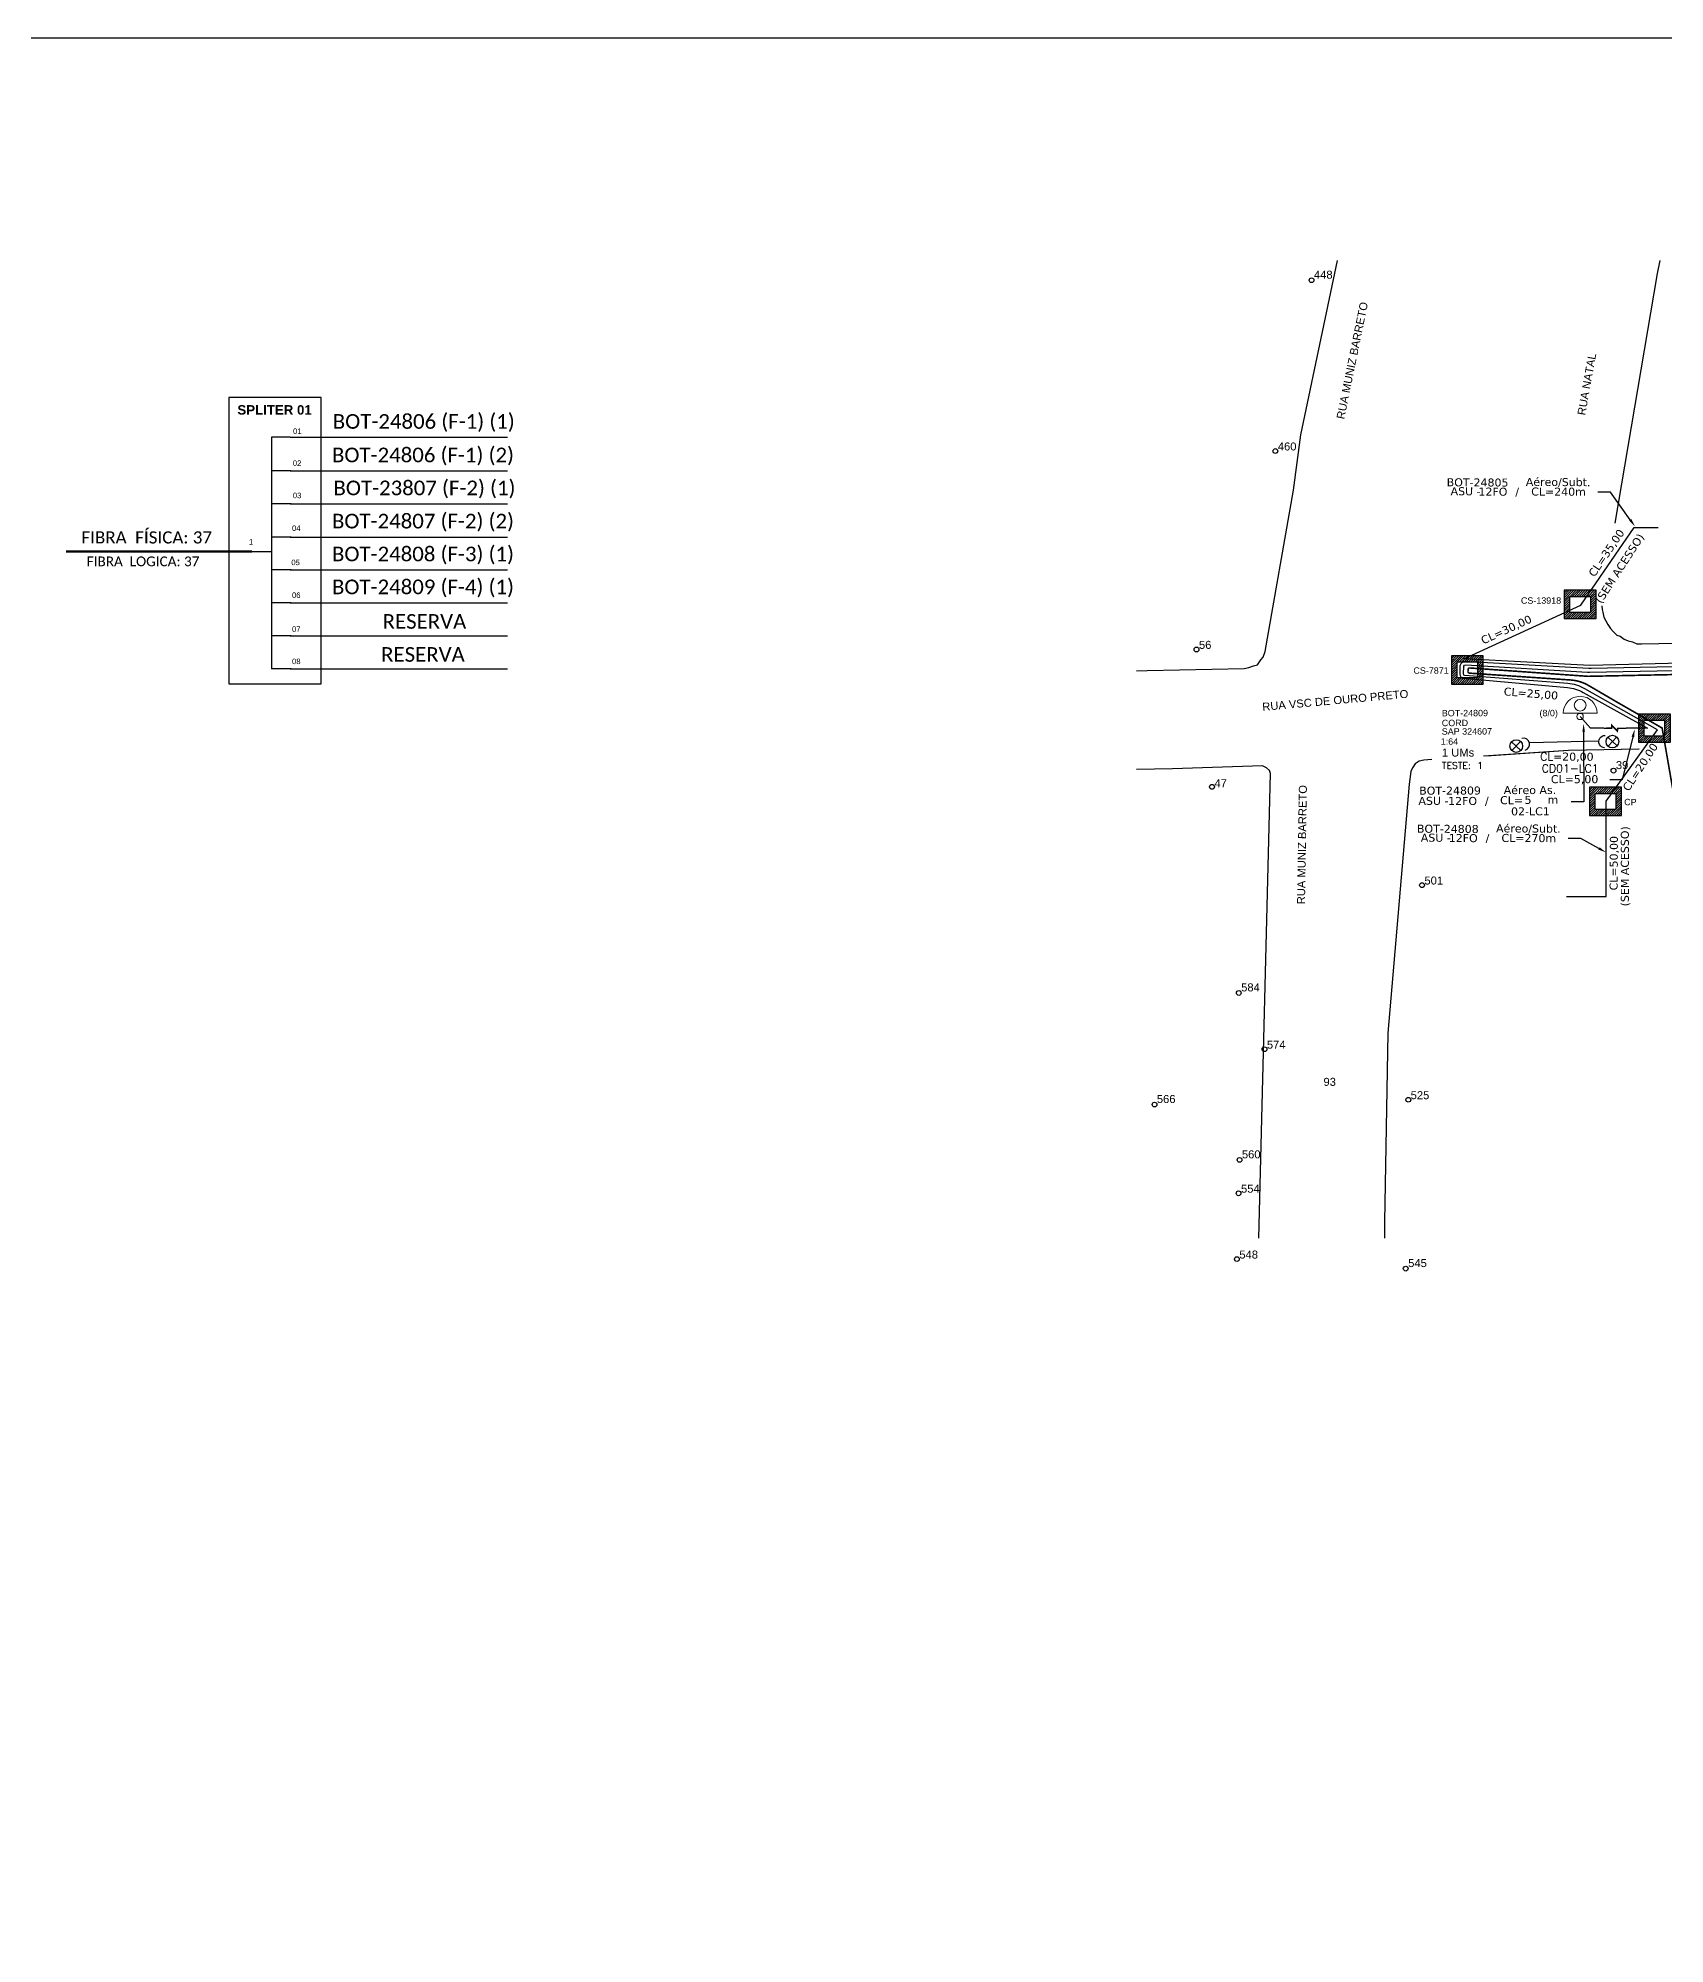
# Model space of a CAD drawing. Extents: x -89 to 749, y 705 to 1299.
# Drawn here: x 133.2 to 438.1, y 941.8 to 1299 of the extents above; entities that cross this region are included whole.
import ezdxf
from ezdxf import colors
from ezdxf.entities.mleader import LeaderData, LeaderLine
from ezdxf.enums import TextEntityAlignment as Align
from ezdxf.math import Vec2, Vec3

# ---------------------------------------------------------------- set-up
doc = ezdxf.new("R2010")
doc.units = 0
for name, color, linetype in [('10.1-Caixas Subterrâneas', 5, 'Continuous'), ('CAP a instalar', 1, 'Continuous'), ('celulas gpon', 7, 'Continuous'), ('label_cabos', 7, 'Continuous'), ('Legenda', 1, 'Continuous'), ('locais', 7, 'Continuous'), ('Numeração', 98, 'Continuous'), ('Numeração Texto', 34, 'Continuous'), ('QUADRA', 7, 'Continuous'), ('SETA', 7, 'Continuous'), ('Subida Lateral', 5, 'Continuous')]:
    doc.layers.add(name, color=color, linetype=linetype)
for name, color, linetype, lineweight in [("20.0-LEGENDA DOS CDO'S", 1, 'Continuous', 0), ('20.2-CDO_POSTE', 1, 'Continuous', 5), ('20.6-CORDOALHA_SUPORTE', 7, 'Continuous', 25), ('CORDOALHA_SUPORTE', 7, 'Continuous', 25), ('Segmento Logradouro Texto', 7, 'Continuous', 0)]:
    doc.layers.add(name, color=color, linetype=linetype, lineweight=lineweight)
doc.layers.add('EXTRA', color=50, linetype='Continuous', plot=False)
doc.styles.add('ARIAL', font='arial.ttf')
doc.styles.add('DIGICADE', font='arial.ttf')
doc.styles.add('ROMANS', font='romans')
doc.styles.add('siredit', font='verdana.ttf')
doc.styles.get("Standard").update_dxf_attribs({"font": 'arial.ttf'})
doc.linetypes.add('FENCELINE1', pattern='A,0.25,-0.1,[133,ltypeshp.shx,S=0.1,R=0,X=-0.1,Y=0],-0.1,1', length=1.45)

# ---------------------------------------------------------------- blocks, each defined once
blk = doc.blocks.new('*X65')
at = {"color": 0, "linetype": 'Continuous'}
for p, q in [((-1.25, 0.34099), (-0.49099, 1.1)), ((-1.25, 0.517767), (-0.667767, 1.1)), ((-1.25, 0.694544), (-0.844544, 1.1)), ((-1.25, 0.87132), (-1.02132, 1.1)), ((-1.25, 1.048097), (-1.198097, 1.1)), ((-1.25, 0.164214), (-0.8035, 0.610714)), ((-1.25, -0.012563), (-0.8035, 0.433937)), ((-1.25, -0.18934), (-0.8035, 0.25716)), ((-1.25, -0.366117), (-0.8035, 0.080383)), ((-0.789214, 0.625), (-0.314214, 1.1)), ((-0.612437, 0.625), (-0.137437, 1.1)), ((-0.43566, 0.625), (0.03934, 1.1)), ((-0.258883, 0.625), (0.216117, 1.1)), ((-0.082107, 0.625), (0.392893, 1.1)), ((0.09467, 0.625), (0.56967, 1.1)), ((0.271447, 0.625), (0.746447, 1.1)), ((0.448223, 0.625), (0.923223, 1.1)), ((0.625, 0.625), (1.1, 1.1)), ((0.801777, 0.625), (1.25, 1.073223)), ((0.8035, 0.449947), (1.25, 0.896447)), ((0.8035, 0.27317), (1.25, 0.71967)), ((0.8035, 0.096393), (1.25, 0.542893)), ((0.8035, -0.080383), (1.25, 0.366117)), ((0.8035, -0.25716), (1.25, 0.18934)), ((0.8035, -0.433937), (1.25, 0.012563)), ((-1.25, -0.542893), (-0.8035, -0.096393)), ((-1.25, -0.71967), (-0.8035, -0.27317)), ((-1.25, -0.896447), (-0.8035, -0.449947)), ((-1.25, -1.073223), (-0.801777, -0.625)), ((-1.1, -1.1), (-0.625, -0.625)), ((-0.923223, -1.1), (-0.448223, -0.625)), ((-0.746447, -1.1), (-0.271447, -0.625)), ((-0.56967, -1.1), (-0.09467, -0.625)), ((-0.392893, -1.1), (0.082107, -0.625)), ((-0.216117, -1.1), (0.258883, -0.625)), ((-0.03934, -1.1), (0.43566, -0.625)), ((0.137437, -1.1), (0.612437, -0.625)), ((0.314214, -1.1), (0.789214, -0.625)), ((0.49099, -1.1), (1.25, -0.34099)), ((0.667767, -1.1), (1.25, -0.517767)), ((0.8035, -0.610714), (1.25, -0.164214)), ((0.844544, -1.1), (1.25, -0.694544)), ((1.02132, -1.1), (1.25, -0.87132)), ((1.198097, -1.1), (1.25, -1.048097))]:
    blk.add_line(p, q, dxfattribs=at)
blk = doc.blocks.new('MANHOLE_MQ')
at = {"color": 0, "linetype": 'Continuous'}
for p, q in [((0.00000623, 0.00000569), (-0.00000627, 0.00000569)), ((-0.00000627, 0.00000569), (-0.00000627, -0.00000531)), ((-0.00000404, 0.00000331), (0.00000399, 0.00000331)), ((-0.00000404, -0.00000294), (-0.00000404, 0.00000331)), ((0.00000399, 0.00000331), (0.00000399, -0.00000294)), ((0.00000623, -0.00000531), (0.00000623, 0.00000569)), ((-0.00000627, -0.00000531), (0.00000623, -0.00000531)), ((0.00000399, -0.00000294), (-0.00000404, -0.00000294)), ((0.00000399, -0.00000294), (0.00000399, -0.00000294))]:
    blk.add_line(p, q, dxfattribs=at)
at = {"color": 0, "linetype": 'Continuous', "xscale": 5e-06, "yscale": 5e-06, "zscale": 1e-05}
blk.add_blockref('*X65', (-0.00000002, 0.00000019), dxfattribs=at)
blk = doc.blocks.new('*U94')
at = {"color": 0}
blk.add_line((2.14, -0.58), (-2.1, -0.68), dxfattribs=at)
for centre, radius in [((0, 0.38), 0.733), ((0.03, -1.03), 0.393)]:
    blk.add_circle(centre, radius, dxfattribs=at)
blk.add_arc((0.02, -0.63), 2.12, 1.3782, 181.3782, dxfattribs=at)
blk = doc.blocks.new('Inst CDOE-8 CAIXA DIST OPT CDOE 48F_8D C_SPL OPTAP')
at = {"layer": "20.0-LEGENDA DOS CDO'S", "color": 0}
for tag, p, style, flags in [('ID_ATIVIDADE', (0.12, 6.47), 'ARIAL', 3), ('FATOR', (7.92, 6.47), 'ARIAL', 1), ('QTDE', (0.23, -0.97), 'DIGICADE', 3)]:
    blk.add_attdef(tag, p, '', height=0.8, rotation=0.118, dxfattribs=dict(at, style=style, flags=flags))
at = {"layer": "20.0-LEGENDA DOS CDO'S", "color": 0, "style": 'ARIAL'}
for tag, p, height in [('CORDOALHA', (0.12, 4.02), 0.8), ('FID', (0.12, 5.25), 0.8), ('1:XX', (-0.01, 1.7), 0.8), ('SAP', (0.12, 2.96), 0.8), ('UMS', (0.14, 0.22), 1)]:
    blk.add_attdef(tag, p, '', height=height, rotation=0.118, dxfattribs=at)
blk.add_attdef('FIBRAS_UTILIZADAS', text='', height=0.8, rotation=0.118, dxfattribs=at).set_placement((13.48, 5.26), align=Align.CENTER)
blk = doc.blocks.new('Teste  FTTH')
at = {"color": 0, "lineweight": 0, "style": 'ROMANS'}
for tag, p in [('TESTE', (-2.3, -0.29)), ('QTDE', (0.21, -0.29))]:
    blk.add_attdef(tag, p, '', height=0.48, dxfattribs=at)
for tag, p, flags in [('FID', (-2.23, -1.25), 1), ('FATOR', (-2.23, -2.03), 3), ('ID_ATIVIDADE', (-2.23, -2.72), 3)]:
    blk.add_attdef(tag, p, '', height=0.48, dxfattribs=dict(at, flags=flags))
blk = doc.blocks.new('LEGENDA DOS CABOS')
at = {"layer": 'EXTRA', "color": 0, "style": 'siredit'}
for tag, p in [('ID', (4.6, 0.97)), ('XX', (9.03, 0.97))]:
    blk.add_attdef(tag, text='', height=0.48, rotation=359.69, dxfattribs=at).set_placement(p, align=Align.MIDDLE_CENTER)
at = {"layer": 'Legenda', "color": 0, "style": 'siredit'}
for tag, p in [('TIPO_CABO', (1.31, 0)), ('CABO', (4.69, -0.05)), ('/', (6.81, -0.05)), ('METROS', (10.03, -0.05))]:
    blk.add_attdef(tag, text='', height=0.8, rotation=359.69, dxfattribs=at).set_placement(p, align=Align.MIDDLE_CENTER)
blk = doc.blocks.new('Inst CB AS CFOA-SM-ASU-120-S-12')
at = {"layer": 'label_cabos', "color": 0, "style": 'siredit'}
for tag, flags, p in [('ID_ATIVIDADE', 3, (1.31, 2.67)), ('FATOR', 1, (11.56, 2.55))]:
    blk.add_attdef(tag, text='', height=1, rotation=359.69, dxfattribs=dict(at, flags=flags)).set_placement(p, align=Align.MIDDLE_CENTER)
for tag, p in [('TIPO_CABO', (1.26, 0)), ('DESTINO_CABO', (3.13, 1.26)), ('CABO', (4.69, -0.05)), ('/', (7.71, -0.05)), ('LANCE', (10.81, 0)), ('TIPO_CABO', (13.11, 1.24)), ('UND', (15.96, 0)), ('FID', (13.15, -1.41))]:
    blk.add_attdef(tag, text='', height=1, rotation=359.69, dxfattribs=at).set_placement(p, align=Align.MIDDLE_CENTER)
blk.add_attdef('QTDE', (12.43, -0.47), '', height=1, rotation=359.69, dxfattribs=at)
blk = doc.blocks.new('Inst CORD ALUMINIO 4.8 MM 3F')
at = {"layer": '20.6-CORDOALHA_SUPORTE', "color": 0, "lineweight": 0, "style": 'ROMANS'}
blk.add_attdef('LANCE', text='', height=1, dxfattribs=at).set_placement((-0.54, -2.21), align=Align.RIGHT)
at = {"layer": '20.6-CORDOALHA_SUPORTE', "color": 0, "style": 'siredit'}
blk.add_attdef('QTDE', (-0.54, -2.21), '', height=1, rotation=359.69, dxfattribs=at)
at = {"layer": '20.6-CORDOALHA_SUPORTE', "color": 0, "lineweight": 0, "style": 'ROMANS', "flags": 3}
for tag, p in [('FATOR', (-5.2, -4.44)), ('ID_ATIVIDADE', (-5.2, -6.67))]:
    blk.add_attdef(tag, p, '', height=1, dxfattribs=at)
at = {"layer": '20.6-CORDOALHA_SUPORTE', "color": 0, "lineweight": 0, "style": 'ROMANS'}
blk.add_attdef('FID', (-5.2, -8.9), '', height=1, dxfattribs=at)

msp = doc.modelspace()

# ---------------------------------------------------------------- linework, layer by layer
at = {"color": 7, "linetype": 'Continuous'}
for p, q in [((176.97, 1224.21), (176.97, 1180.82)), ((180.49, 1224.21), (176.97, 1224.21)), ((180.66, 1217.93), (176.97, 1217.93)), ((180.66, 1211.73), (176.97, 1211.73)), ((180.66, 1205.51), (176.97, 1205.51)), ((173.32, 1202.78), (176.95, 1202.78)), ((180.66, 1199.35), (176.97, 1199.35)), ((180.66, 1193.18), (176.97, 1193.18)), ((180.66, 1187), (176.97, 1187)), ((180.66, 1180.82), (176.97, 1180.82))]:
    msp.add_line(p, q, dxfattribs=at)
at = {"color": 10, "linetype": 'Continuous'}
for p, q in [((180.49, 1224.21), (221.2, 1224.21)), ((180.49, 1217.93), (221.2, 1217.93)), ((180.49, 1211.73), (221.2, 1211.73)), ((180.49, 1205.51), (221.2, 1205.51)), ((180.49, 1199.35), (221.2, 1199.35)), ((180.49, 1193.18), (221.2, 1193.18)), ((180.49, 1187), (221.2, 1187)), ((180.49, 1180.82), (221.2, 1180.82))]:
    msp.add_line(p, q, dxfattribs=at)
at = {"color": 1, "linetype": 'Continuous', "lineweight": 60}
msp.add_line((173.32, 1202.78), (138.52, 1202.78), dxfattribs=at)
msp.add_lwpolyline([(-89.32, 705.02), (749.25, 705.02), (749.25, 1299.02), (-89.32, 1299.02), (-89.32, 705.02)])
at = {"color": 7}
msp.add_lwpolyline([(169, 1178), (186.28, 1178), (186.28, 1231.65), (169, 1231.65)], close=True, dxfattribs=at)
at = {"layer": 'CAP a instalar', "color": 8, "ltscale": 5}
msp.add_lwpolyline([(441.17, 1181.87), (424.04, 1181.46), (400.46, 1182.7), (422.36, 1192.76), (432.35, 1207.3), (436.87, 1207.3)], dxfattribs=at)
at = {"layer": 'CAP a instalar', "color": 7, "ltscale": 5}
msp.add_lwpolyline([(625.95, 1172.4), (620.9, 1173.53), (604.93, 1172.35), (595.62, 1185.42), (494.93, 1182.32), (424.34, 1180.85, -0.015352), (423.88, 1180.85), (400.46, 1182.18, 0.329461), (399.68, 1181.01), (399.68, 1179.84, 0.410105), (400.42, 1179.09), (419.87, 1177.31, -0.104893), (422.84, 1176.39), (434.9, 1169.66), (430.88, 1169.66)], format="xyb", dxfattribs=at)
at = {"layer": 'CAP a instalar', "color": 8, "ltscale": 5}
msp.add_lwpolyline([(419.67, 1138.13), (427.16, 1138.13), (427.1, 1155.98), (436.75, 1169.39), (423.12, 1177.07, 0.112765), (419.93, 1178.06), (400.64, 1179.53, -0.410256), (400.37, 1179.85), (400.48, 1181.28, -0.408339), (400.8, 1181.55), (423.63, 1180.17, 0.013185), (424.03, 1180.17), (503.23, 1181.77), (595.2, 1184.61), (604.63, 1171.82), (620.73, 1172.99), (625.95, 1172.4)], format="xyb", dxfattribs=at)
at = {"layer": 'CAP a instalar', "color": 1, "ltscale": 5}
msp.add_lwpolyline([(625.95, 1172.4, 0.3, 0.3, 0), (620.67, 1172.44, 0.3, 0.3, 0), (604.32, 1171.28, 0.3, 0.3, 0), (594.97, 1183.76, 0.3, 0.3, 0), (510.07, 1181.19, 0.3, 0.3, -0.002587), (509.99, 1181.18, 0.3, 0.3, 0), (424.05, 1179.41, 0.3, 0.3, -0.013563), (423.64, 1179.41, 0.3, 0.3, 0), (401.56, 1180.97, 0.3, 0.3, 0.418594), (401.25, 1180.68, 0.3, 0.3, 0), (401.23, 1180.31, 0.3, 0.3, 0.406698), (401.51, 1180, 0.3, 0.3, 0), (420.56, 1178.71, 0.3, 0.3, -0.115864), (423.83, 1177.69, 0.3, 0.3, 0), (428.97, 1174.68, 0.3, 0.3, 0), (437.62, 1169.71, 0.3, 0.3, 0), (442.66, 1140.71, 0.3, 0.3, 0), (448.07, 1140.71, 0.3, 0.3, 0)], format="xyseb", dxfattribs=at)
at = {"layer": 'CAP a instalar', "color": 7, "linetype": 'FENCELINE1', "ltscale": 5}
msp.add_lwpolyline([(426.71, 1169.66), (424.19, 1169.66), (422.25, 1171.88)], dxfattribs=at)
at = {"layer": 'CORDOALHA_SUPORTE'}
for points in [[(426.84, 1166.03, -1), (426.95, 1168.31)], [(411.93, 1165.56, 1), (411.33, 1167.77)]]:
    msp.add_lwpolyline(points, format="xyb", dxfattribs=at)
msp.add_lwpolyline([(425.75, 1167.23), (412.73, 1166.96)], dxfattribs=at)
at = {"layer": 'locais', "color": 1}
for p, q in [((429.1, 1168.04), (427.48, 1166.3)), ((409.4, 1167.15), (411.14, 1165.53)), ((411.08, 1167.21), (409.46, 1165.48)), ((427.42, 1167.98), (429.16, 1166.36))]:
    msp.add_line(p, q, dxfattribs=at)
for centre in [(428.29, 1167.17), (410.27, 1166.34)]:
    msp.add_circle(centre, 1.19, dxfattribs=at)
at = {"layer": 'Numeração'}
for centre in [(371.92, 1253.64), (365.13, 1221.63), (350.35, 1184.44), (428.51, 1161.73), (353.26, 1158.69), (392.62, 1140.27), (358.27, 1120.06), (363.09, 1109.51), (390.05, 1100.04), (342.49, 1099.14), (358.42, 1088.77), (358.23, 1082.51), (357.92, 1070.18), (389.56, 1068.39)]:
    msp.add_circle(centre, 0.45, dxfattribs=at)
at = {"layer": 'Numeração Texto'}
for centre in [(371.92, 1253.64), (365.13, 1221.63), (350.35, 1184.44), (428.51, 1161.73), (353.26, 1158.69), (392.62, 1140.27), (358.27, 1120.06), (363.09, 1109.51), (390.05, 1100.04), (342.49, 1099.14), (358.42, 1088.77), (358.23, 1082.51), (357.92, 1070.18), (389.56, 1068.39)]:
    msp.add_circle(centre, 0.45, dxfattribs=at)
at = {"layer": 'QUADRA'}
for points in [[(359.28, 1180.86), (360.18, 1181.04), (361.02, 1181.4), (361.76, 1181.58), (362.39, 1182.47), (362.86, 1183.01), (363.23, 1184.08), (368.56, 1214.3), (369.9, 1224.67), (376.8, 1257.32)], [(437.17, 1257.32), (436.7, 1254.89), (428.78, 1208.14)], [(426.3, 1192.63), (426.35, 1191.95), (426.49, 1191.41), (426.72, 1190.52), (427.05, 1189.8), (427.43, 1189.09), (427.93, 1188.37), (428.47, 1187.83), (429.1, 1187.12), (429.78, 1186.94), (430.5, 1186.4), (431.27, 1186.05), (432.06, 1185.87), (432.89, 1185.51), (433.74, 1185.51), (554.98, 1187.83)], [(339.13, 1180.44), (341.12, 1180.5), (359.28, 1180.86)], [(433.23, 1165.73), (420.05, 1165.48), (404.14, 1164.43)], [(433.29, 1165.73), (420.05, 1165.48), (404.72, 1164.47)], [(362.05, 1074.1), (364.21, 1161.19), (364, 1161.73), (363.45, 1162.26), (362.73, 1162.62), (345.82, 1162.09), (339.13, 1161.94)], [(390.54, 1161.55), (390.21, 1159.22), (386.24, 1112.55)], [(390.82, 1162.26), (390.54, 1161.55)], [(392.1, 1163.52), (391.35, 1162.98), (390.82, 1162.26)], [(394.46, 1163.79), (392.94, 1163.69), (392.1, 1163.52)], [(394.43, 1163.79), (392.94, 1163.69)], [(386.24, 1112.55), (385.61, 1077.15), (385.58, 1074.1)]]:
    msp.add_lwpolyline(points, dxfattribs=at)
at = {"layer": 'Subida Lateral', "color": 5, "const_width": 0.3}
msp.add_lwpolyline([(426.71, 1169.66), (428.14, 1169.67), (428.18, 1170.22), (429.22, 1169.15), (429.29, 1169.66), (430.88, 1169.66)], dxfattribs=at)

# ---------------------------------------------------------------- block references
at = {"color": 0, "lineweight": 0}
ref = msp.add_blockref('Inst CORD ALUMINIO 4.8 MM 3F', (422.85, 1174.75), dxfattribs=dict(at, xscale=1.5, yscale=1.5, zscale=1.5))
ref.add_attrib('FID', 'CD01-LC1', (415.05, 1161.4), dxfattribs={"layer": '20.6-CORDOALHA_SUPORTE', "color": 0, "lineweight": 0, "height": 1.5, "style": 'ROMANS'})
ref.add_attrib('QTDE', '20,00', (418.88, 1163.61), dxfattribs={"layer": '20.6-CORDOALHA_SUPORTE', "color": 0, "height": 1.5, "rotation": 359.69, "style": 'siredit'})
ref.add_attrib('LANCE', 'CL=', dxfattribs={"layer": '20.6-CORDOALHA_SUPORTE', "color": 0, "lineweight": 0, "height": 1.5, "style": 'ROMANS'}).set_placement((418.88, 1163.61), align=Align.RIGHT)
at = {"layer": '10.1-Caixas Subterrâneas', "color": 30, "xscale": 479681.3314667373, "yscale": 479681.3314667373, "zscale": 479681.3314667373}
for p, rotation in [((422.24, 1192.98), 180.000000000063), ((401.1, 1180.69), 180.000000000063), ((436.15, 1169.78), 180.0000000000628), ((427, 1156.06), 180.0000000000628)]:
    msp.add_blockref('MANHOLE_MQ', p, dxfattribs=dict(at, rotation=rotation))
at = {"layer": "20.0-LEGENDA DOS CDO'S", "color": 7, "lineweight": 0, "xscale": 1.5, "yscale": 1.5, "zscale": 1.5}
msp.add_blockref('Inst CDOE-8 CAIXA DIST OPT CDOE 48F_8D C_SPL OPTAP', (396.14, 1164.03), dxfattribs=at).add_auto_attribs({'FID': 'BOT-24809', 'CORDOALHA': 'CORD', 'SAP': 'SAP 324607', '1:XX': '1:64', 'UMS': '1 UMs', 'FIBRAS_UTILIZADAS': '(8/0)'})
at = {"layer": "20.0-LEGENDA DOS CDO'S", "lineweight": 0, "xscale": 2.62575, "yscale": 2.62575, "zscale": 2.62575, "rotation": 3.126797674058592e-05}
msp.add_blockref('Teste  FTTH', (402.4, 1162.82), dxfattribs=at).add_auto_attribs({'TESTE': 'TESTE:', 'QTDE': '1'})
at = {"layer": '20.2-CDO_POSTE', "color": 7, "xscale": 1.5, "yscale": 1.5, "zscale": 1.5, "rotation": 358.6218330519387}
msp.add_blockref('*U94', (422.24, 1173.42), dxfattribs=at)
at = {"layer": 'label_cabos', "color": 0, "lineweight": 0}
ref = msp.add_blockref('LEGENDA DOS CABOS', (396.67, 1213.31), dxfattribs=dict(at, xscale=1.5, yscale=1.5, zscale=1.5))
ref.add_attrib('ID', 'BOT-24805', dxfattribs={"color": 0, "height": 1.5, "rotation": 359.69, "style": 'siredit'}).set_placement((403.03, 1215.75), align=Align.MIDDLE_CENTER)
ref.add_attrib('CABO', '12FO', dxfattribs={"color": 0, "height": 1.5, "rotation": 359.69, "style": 'siredit'}).set_placement((405.91, 1214.02), align=Align.MIDDLE_CENTER)
ref.add_attrib('METROS', 'CL=240m', dxfattribs={"color": 0, "height": 1.5, "rotation": 359.69, "style": 'siredit'}).set_placement((418.2, 1214.02), align=Align.MIDDLE_CENTER)
ref.add_attrib('XX', 'Aéreo/Subt.', dxfattribs={"color": 0, "height": 1.5, "rotation": 359.69, "style": 'siredit'}).set_placement((418.13, 1215.82), align=Align.MIDDLE_CENTER)
ref.add_attrib('/', '/', dxfattribs={"color": 0, "height": 1.5, "rotation": 359.69, "style": 'siredit'}).set_placement((410.45, 1214.02), align=Align.MIDDLE_CENTER)
ref.add_attrib('TIPO_CABO', 'ASU -', dxfattribs={"color": 0, "height": 1.5, "rotation": 359.69, "style": 'siredit'}).set_placement((400.78, 1214.09), align=Align.MIDDLE_CENTER)
at = {"layer": 'label_cabos'}
ref = msp.add_blockref('Inst CB AS CFOA-SM-ASU-120-S-12', (393.19, 1156.06), dxfattribs=dict(at, xscale=1.5, yscale=1.5, zscale=1.5, rotation=0.4634636605450992))
ref.add_attrib('DESTINO_CABO', 'BOT-24809', dxfattribs={"color": 0, "height": 1.5, "rotation": 0.1535, "style": 'siredit'}).set_placement((397.87, 1157.99), align=Align.MIDDLE_CENTER)
ref.add_attrib('TIPO_CABO', 'Aéreo As.', dxfattribs={"color": 0, "height": 1.5, "rotation": 0.1535, "style": 'siredit'}).set_placement((412.84, 1158.09), align=Align.MIDDLE_CENTER)
ref.add_attrib('CABO', '12FO', dxfattribs={"color": 0, "height": 1.5, "rotation": 0.1535, "style": 'siredit'}).set_placement((400.22, 1156.04), align=Align.MIDDLE_CENTER)
ref.add_attrib('/', '/', dxfattribs={"color": 0, "height": 1.5, "rotation": 0.1535, "style": 'siredit'}).set_placement((404.76, 1156.07), align=Align.MIDDLE_CENTER)
ref.add_attrib('TIPO_CABO', 'ASU - ', dxfattribs={"color": 0, "height": 1.5, "rotation": 0.1535, "style": 'siredit'}).set_placement((395.08, 1156.07), align=Align.MIDDLE_CENTER)
ref.add_attrib('FID', '02-LC1', dxfattribs={"color": 0, "height": 1.5, "rotation": 0.1535, "style": 'siredit'}).set_placement((412.93, 1154.1), align=Align.MIDDLE_CENTER)
ref.add_attrib('LANCE', 'CL=', dxfattribs={"color": 0, "height": 1.5, "rotation": 0.1535, "style": 'siredit'}).set_placement((409.4, 1156.19), align=Align.MIDDLE_CENTER)
ref.add_attrib('QTDE', '5', (411.84, 1155.5), dxfattribs={"color": 0, "height": 1.5, "rotation": 0.1535, "style": 'siredit'})
ref.add_attrib('UND', 'm', dxfattribs={"color": 0, "height": 1.5, "rotation": 0.1535, "style": 'siredit'}).set_placement((417.14, 1156.26), align=Align.MIDDLE_CENTER)
at = {"layer": 'label_cabos', "color": 0, "lineweight": 0}
ref = msp.add_blockref('LEGENDA DOS CABOS', (391.09, 1148.37), dxfattribs=dict(at, xscale=1.5, yscale=1.5, zscale=1.5))
ref.add_attrib('ID', 'BOT-24808', dxfattribs={"color": 0, "height": 1.5, "rotation": 359.69, "style": 'siredit'}).set_placement((397.45, 1150.82), align=Align.MIDDLE_CENTER)
ref.add_attrib('CABO', '12FO', dxfattribs={"color": 0, "height": 1.5, "rotation": 359.69, "style": 'siredit'}).set_placement((400.34, 1149.09), align=Align.MIDDLE_CENTER)
ref.add_attrib('METROS', 'CL=270m', dxfattribs={"color": 0, "height": 1.5, "rotation": 359.69, "style": 'siredit'}).set_placement((412.63, 1149.09), align=Align.MIDDLE_CENTER)
ref.add_attrib('XX', 'Aéreo/Subt.', dxfattribs={"color": 0, "height": 1.5, "rotation": 359.69, "style": 'siredit'}).set_placement((412.55, 1150.88), align=Align.MIDDLE_CENTER)
ref.add_attrib('/', '/', dxfattribs={"color": 0, "height": 1.5, "rotation": 359.69, "style": 'siredit'}).set_placement((404.88, 1149.09), align=Align.MIDDLE_CENTER)
ref.add_attrib('TIPO_CABO', 'ASU -', dxfattribs={"color": 0, "height": 1.5, "rotation": 359.69, "style": 'siredit'}).set_placement((395.2, 1149.16), align=Align.MIDDLE_CENTER)

# ---------------------------------------------------------------- texts
at = {"attachment_point": 5}
for s, insert, char_height, width in [('\\C10;\\fArial|b1|i0|c0|p34;SPLITER 01', (177.56, 1229.33), 1.7753, 17.28), ('\\C7;\\fCalibri|b0|i0|c0|p34;BOT-24806 (F-1) (1)', (205.52, 1226.88), 2.7432, 80.6352), ('\\C7;\\fArial|b0|i0|;\\H1.0273588255048;01 ', (181.83, 1225.35), 1.7753, 3.5602), ('\\C7;\\fCalibri|b0|i0|c0|p34;BOT-24806 (F-1) (2)', (205.37, 1220.6), 2.7432, 80.6352), ('\\C7;\\fArial|b0|i0|;\\H1.0273588255048;02 ', (181.78, 1219.35), 1.7753, 3.7582), ('\\C1;\\fCalibri|b0|i0|c0|p34;BOT-23807 (F-2) (1)', (205.65, 1214.42), 2.7432, 80.6352), ('\\C7;\\fArial|b0|i0|;\\H1.0273588255048;03 ', (181.78, 1213.3), 1.7753, 3.456), ('\\C7;\\fArial|b0|i0|;\\H1.0273588255048;04 ', (181.63, 1207.16), 1.7753, 3.7582), ('\\C1;\\fCalibri|b0|i0|c0|p34;BOT-24807 (F-2) (2)', (205.37, 1208.2), 2.7432, 80.6352), ('\\C7;\\fCalibri|b0|i0|c0|p34;FIBRA  FÍSICA: 37', (153.6, 1205.43), 2.2859, 34.56), ('\\C7;\\fArial|b0|i0|;\\H1.0273588255048;1', (173.15, 1204.61), 1.7753, 1.7584), ('\\C7;\\fCalibri|b0|i0|c0|p34;BOT-24808 (F-3) (1)', (205.37, 1202.04), 2.7432, 80.6352), ('\\C7;\\fCalibri|b0|i0|c0|p34;FIBRA  LOGICA: 37', (152.91, 1200.94), 1.8289, 34.56), ('\\C7;\\fArial|b0|i0|;\\H1.0273588255048;05 ', (181.5, 1200.75), 1.7753, 4.6222), ('\\C7;\\fCalibri|b0|i0|c0|p34;BOT-24809 (F-4) (1)', (205.37, 1195.87), 2.7432, 80.6352), ('\\C7;\\fArial|b0|i0|;\\H1.0273588255048;06 ', (181.63, 1194.61), 1.7753, 3.7582), ('\\C7;\\fCalibri|b0|i0|c0|p34;RESERVA', (205.65, 1189.68), 2.7432, 80.6352), ('\\C7;\\fArial|b0|i0|;\\H1.0273588255048;07 ', (181.63, 1188.25), 1.7753, 3.7582), ('\\C7;\\fArial|b0|i0|;\\H1.0273588255048;08 ', (181.63, 1182.2), 1.7753, 3.7582), ('\\C7;\\fCalibri|b0|i0|c0|p34;RESERVA', (205.37, 1183.49), 2.7432, 80.6352)]:
    msp.add_mtext(s, dxfattribs=dict(at, insert=insert, char_height=char_height, width=width))
at = {"layer": '10.1-Caixas Subterrâneas', "color": 30, "style": 'ARIAL'}
for s, p in [('CS-13918', (411.15, 1193.01)), ('CS-7871', (391, 1179.89)), ('CP', (430.5, 1155.24))]:
    msp.add_text(s, height=1.2, dxfattribs=at).set_placement(p)
at = {"layer": 'CAP a instalar', "color": 8, "ltscale": 5, "style": 'siredit'}
for rotation, p in [(57.1509, (426.21, 1192.92)), (90, (431.38, 1136.29))]:
    msp.add_text('(SEM ACESSO)', height=1.5, rotation=rotation, dxfattribs=at).set_placement(p)
at = {"layer": 'celulas gpon', "style": 'siredit'}
for s, rotation, p in [('CL=35,00', 55.8522, (424.93, 1197.89)), ('CL=30,00', 24.6128, (404.09, 1185.36)), ('CL=25,00', 355.401, (407.89, 1175.85)), ('CL=20,00', 56.8298, (431.35, 1157.73)), ('CL=50,00', 89.7063, (429.27, 1139.28))]:
    msp.add_text(s, height=1.5, rotation=rotation, dxfattribs=at).set_placement(p)
msp.add_text('CL=5,00', height=1.5, dxfattribs=at).set_placement((416.77, 1159.38))
at = {"layer": 'Numeração Texto', "linetype": 'Continuous', "char_height": 1.5, "attachment_point": 1, "style": 'DIGICADE'}
for s, insert, width in [('\\fArial|b0|i0|c0|p34;\\W1.0000000000;\\T1.0000000000;\\o\\l448', (372.36, 1255.43), 4.0518), ('\\fArial|b0|i0|c0|p34;\\W1.0000000000;\\T1.0000000000;\\o\\l448', (372.36, 1255.43), 4.0518), ('\\fArial|b0|i0|c0|p34;\\W1.0000000000;\\T1.0000000000;\\o\\l460', (365.59, 1223.24), 4.0518), ('\\fArial|b0|i0|c0|p34;\\W1.0000000000;\\T1.0000000000;\\o\\l460', (365.59, 1223.24), 4.0518), ('\\fArial|b0|i0|c0|p34;\\W1.0000000000;\\T1.0000000000;\\o\\l56', (350.81, 1186.05), 2.8261), ('\\fArial|b0|i0|c0|p34;\\W1.0000000000;\\T1.0000000000;\\o\\l56', (350.81, 1186.05), 2.8261), ('\\fArial|b0|i0|c0|p34;\\W1.0000000000;\\T1.0000000000;\\o\\l39', (428.95, 1163.52), 2.825), ('\\fArial|b0|i0|c0|p34;\\W1.0000000000;\\T1.0000000000;\\o\\l39', (428.95, 1163.52), 2.825), ('\\fArial|b0|i0|c0|p34;\\W1.0000000000;\\T1.0000000000;\\o\\l47', (353.71, 1160.12), 2.8864), ('\\fArial|b0|i0|c0|p34;\\W1.0000000000;\\T1.0000000000;\\o\\l47', (353.71, 1160.12), 2.8864), ('\\fArial|b0|i0|c0|p34;\\W1.0000000000;\\T1.0000000000;\\o\\l501', (393.07, 1141.88), 3.9915), ('\\fArial|b0|i0|c0|p34;\\W1.0000000000;\\T1.0000000000;\\o\\l501', (393.07, 1141.88), 3.9915), ('\\fArial|b0|i0|c0|p34;\\W1.0000000000;\\T1.0000000000;\\o\\l584', (358.72, 1121.85), 3.9915), ('\\fArial|b0|i0|c0|p34;\\W1.0000000000;\\T1.0000000000;\\o\\l584', (358.72, 1121.85), 3.9915), ('\\fArial|b0|i0|c0|p34;\\W1.0000000000;\\T1.0000000000;\\o\\l574', (363.54, 1111.12), 3.9915), ('\\fArial|b0|i0|c0|p34;\\W1.0000000000;\\T1.0000000000;\\o\\l574', (363.54, 1111.12), 3.9915), ('\\fArial|b0|i0|c0|p34;\\W1.0000000000;\\T1.0000000000;\\o\\l93', (374.15, 1104.15), 2.8261), ('\\fArial|b0|i0|c0|p34;\\W1.0000000000;\\T1.0000000000;\\o\\l93', (374.15, 1104.15), 2.8261), ('\\fArial|b0|i0|c0|p34;\\W1.0000000000;\\T1.0000000000;\\o\\l566', (342.92, 1100.93), 3.9915), ('\\fArial|b0|i0|c0|p34;\\W1.0000000000;\\T1.0000000000;\\o\\l566', (342.92, 1100.93), 3.9915), ('\\fArial|b0|i0|c0|p34;\\W1.0000000000;\\T1.0000000000;\\o\\l525', (390.49, 1101.65), 3.9915), ('\\fArial|b0|i0|c0|p34;\\W1.0000000000;\\T1.0000000000;\\o\\l525', (390.49, 1101.65), 3.9915), ('\\fArial|b0|i0|c0|p34;\\W1.0000000000;\\T1.0000000000;\\o\\l560', (358.86, 1090.56), 3.9915), ('\\fArial|b0|i0|c0|p34;\\W1.0000000000;\\T1.0000000000;\\o\\l560', (358.86, 1090.56), 3.9915), ('\\fArial|b0|i0|c0|p34;\\W1.0000000000;\\T1.0000000000;\\o\\l554', (358.69, 1084.12), 3.9915), ('\\fArial|b0|i0|c0|p34;\\W1.0000000000;\\T1.0000000000;\\o\\l554', (358.69, 1084.12), 3.9915), ('\\fArial|b0|i0|c0|p34;\\W1.0000000000;\\T1.0000000000;\\o\\l548', (358.38, 1071.78), 3.9915), ('\\fArial|b0|i0|c0|p34;\\W1.0000000000;\\T1.0000000000;\\o\\l548', (358.38, 1071.78), 3.9915), ('\\fArial|b0|i0|c0|p34;\\W1.0000000000;\\T1.0000000000;\\o\\l545', (390.02, 1070.18), 3.9915), ('\\fArial|b0|i0|c0|p34;\\W1.0000000000;\\T1.0000000000;\\o\\l545', (390.02, 1070.18), 3.9915)]:
    msp.add_mtext(s, dxfattribs=dict(at, insert=insert, width=width))
at = {"layer": 'Segmento Logradouro Texto', "linetype": 'Continuous', "char_height": 1.5, "attachment_point": 1, "style": 'DIGICADE'}
for s, insert, width, rotation in [('\\fArial|b0|i0|c0|p34;\\W1.0000000000;\\T1.0000000000;\\o\\lRUA MUNIZ BARRETO', (376.56, 1227.8), 22.7701, 78.4511), ('\\fArial|b0|i0|c0|p34;\\W1.0000000000;\\T1.0000000000;\\o\\lRUA NATAL', (421.71, 1228.51), 12.178, 79.7151), ('\\fArial|b0|i0|c0|p34;\\W1.0000000000;\\T1.0000000000;\\o\\lRUA VSC DE OURO PRETO', (362.61, 1174.42), 27.8953, 5.1881), ('\\fArial|b0|i0|c0|p34;\\W1.0000000000;\\T1.0000000000;\\o\\lRUA MUNIZ BARRETO', (369.18, 1136.69), 22.7701, 89.0655)]:
    msp.add_mtext(s, dxfattribs=dict(at, insert=insert, width=width, rotation=rotation))

# ---------------------------------------------------------------- leaders
at = {"layer": 'SETA', "lineweight": 0}
ml = msp.add_multileader_mtext('Standard', dxfattribs=at)
ml.set_content('', color=256)
ml.set_leader_properties()
ml.build(insert=Vec2(0, 0))
ml.multileader.update_dxf_attribs({"text_right_attachment_type": 6, "dogleg_length": 0.36, "arrow_head_size": 1.5})
ctx = ml.context
ctx.base_point, ctx.arrow_head_size, ctx.plane_origin, ctx.plane_y_axis = Vec3(423.58, 1215.92), 1.5, Vec3(-881641.41, 14574458.28), Vec3(0, -1)
ctx.right_attachment, ctx.text_align_type = 6, 2
notes = []
notes.append((ctx, [(0, (1, 1, 0), (427.94, 1213.92), (-1, 0), 0.36, [(0, [(432.51, 1207.53)], 0, [])])]))
ctx.mtext.insert, ctx.mtext.alignment = Vec3(425.58, 1217.92), 3
ml = msp.add_multileader_mtext('Standard', dxfattribs=at)
ml.set_content('', color=256)
ml.set_leader_properties()
ml.build(insert=Vec2(0, 0))
ml.multileader.update_dxf_attribs({"text_right_attachment_type": 6, "dogleg_length": 0.36, "arrow_head_size": 1.5})
ctx = ml.context
ctx.base_point, ctx.arrow_head_size, ctx.plane_origin, ctx.plane_y_axis = Vec3(418.6, 1157.86), 1.5, Vec3(-881646.39, 14574400.21), Vec3(0, -1)
ctx.right_attachment, ctx.text_align_type = 6, 2
notes.append((ctx, [(0, (1, 1, 0), (422.96, 1155.86), (-1, 0), 0.36, [(0, [(422.9, 1170.51)], 0, [])])]))
ctx.mtext.insert, ctx.mtext.alignment = Vec3(420.6, 1159.86), 3
ml = msp.add_multileader_mtext('Standard', dxfattribs=at)
ml.set_content('', color=256)
ml.set_leader_properties()
ml.build(insert=Vec2(0, 0))
ml.multileader.update_dxf_attribs({"text_right_attachment_type": 6, "dogleg_length": 0.36, "arrow_head_size": 1.5})
ctx = ml.context
ctx.base_point, ctx.arrow_head_size, ctx.plane_origin, ctx.plane_y_axis = Vec3(425.79, 1161.99), 1.5, Vec3(-881639.2, 14574404.34), Vec3(0, -1)
ctx.right_attachment, ctx.text_align_type = 6, 2
notes.append((ctx, [(0, (1, 1, 0), (430.15, 1159.99), (-1, 0), 0.36, [(0, [(432.49, 1169.5)], 0, [])])]))
ctx.mtext.insert, ctx.mtext.alignment = Vec3(427.79, 1163.99), 3
ml = msp.add_multileader_mtext('Standard', dxfattribs=at)
ml.set_content('', color=256)
ml.set_leader_properties()
ml.build(insert=Vec2(0, 0))
ml.multileader.update_dxf_attribs({"text_right_attachment_type": 6, "dogleg_length": 0.36, "arrow_head_size": 1.5})
ctx = ml.context
ctx.base_point, ctx.arrow_head_size, ctx.plane_origin, ctx.plane_y_axis = Vec3(418.01, 1150.99), 1.5, Vec3(-881646.98, 14574393.34), Vec3(0, -1)
ctx.right_attachment, ctx.text_align_type = 6, 2
notes.append((ctx, [(0, (1, 1, 0), (422.37, 1148.99), (-1, 0), 0.36, [(0, [(427.08, 1146.43)], 0, [])])]))
ctx.mtext.insert, ctx.mtext.alignment = Vec3(420.01, 1152.99), 3
for ctx, leaders in notes:
    for number, flags, end, landing, length, lines in leaders:
        leader = LeaderData()
        leader.index, (leader.has_last_leader_line, leader.has_dogleg_vector, leader.attachment_direction) = number, flags
        leader.last_leader_point, leader.dogleg_vector, leader.dogleg_length = Vec3(end), Vec3(landing), length
        for number, points, colour, breaks in lines:
            line = LeaderLine()
            line.index, line.vertices, line.color, line.breaks = number, Vec3.list(points), colors.encode_raw_color(colour), breaks
            leader.lines.append(line)
        ctx.leaders.append(leader)

doc.saveas('drawing.dxf')
